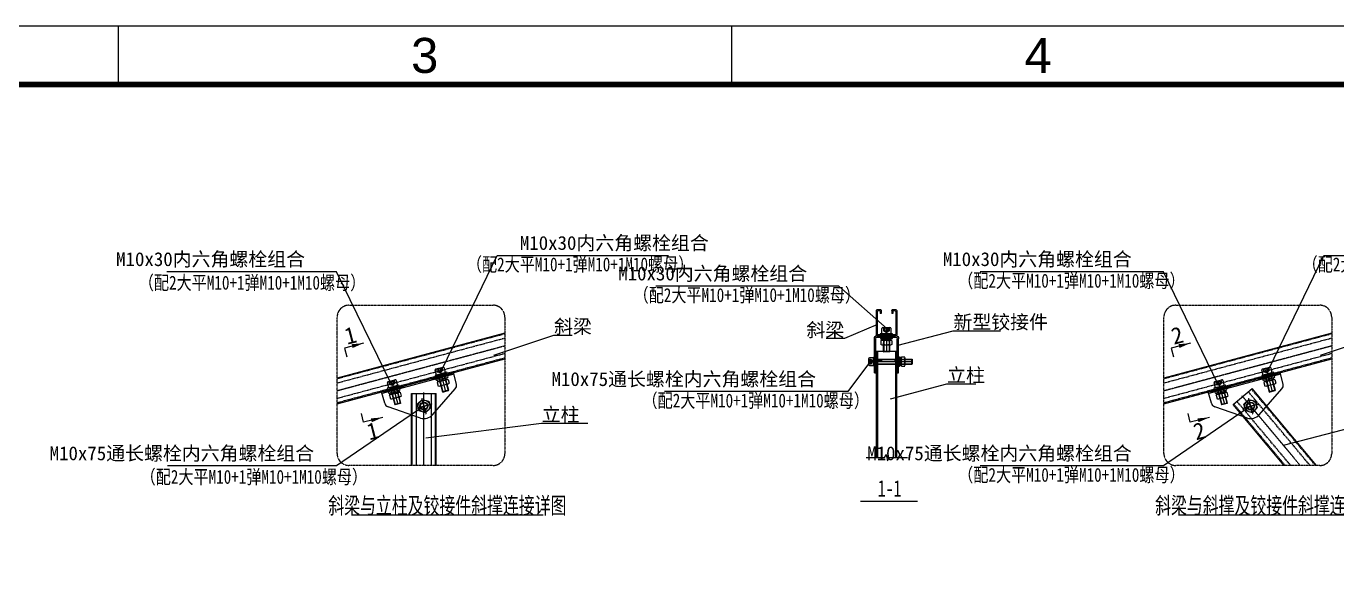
# Model space of a CAD drawing. Header units: millimetres. Extents: x -14454 to 167453, y -24 to 28032.
# Drawn here: x 51779 to 62370, y 23597 to 28008 of the extents above; entities that cross this region are included whole.
import ezdxf
from ezdxf.enums import TextEntityAlignment as Align

# ---------------------------------------------------------------- set-up
doc = ezdxf.new("R2010")
doc.units = ezdxf.units.MM
for name, pattern in [('ACAD_ISO02W100', [15, 12, -3]), ('CENTER', [50.8, 31.75, -6.35, 6.35, -6.35]), ('CENTER2', [1.125, 0.75, -0.125, 0.125, -0.125]), ('CONTINUOUS1', [0]), ('DASH', [0.35, 0.25, -0.1]), ('DASHED', [19.05, 12.7, -6.35]), ('HIDDEN2', [4.7625, 3.175, -1.5875])]:
    doc.linetypes.add(name, pattern=pattern)
for name, color, linetype in [('003_THICK', 7, 'CONTINUOUS1'), ('1', 7, 'Continuous'), ('cushician', 7, 'Continuous'), ('CY_生产图', 7, 'Continuous'), ('E-BUSB', 1, 'Continuous'), ('M_Thin', 7, 'Continuous'), ('中心线', 1, 'CENTER2'), ('引线框', 1, 'HIDDEN2'), ('标注', 3, 'Continuous'), ('粗线', 7, 'Continuous'), ('细线', 3, 'DASH'), ('虚线', 3, 'ACAD_ISO02W100')]:
    doc.layers.add(name, color=color, linetype=linetype)
doc.layers.add('粗实线层', color=7, linetype='Continuous', lineweight=35)
doc.styles.add('HZTXT', font='simfang.ttf', dxfattribs={"bigfont": 'HZTXT'})
doc.styles.add('图标字体', font='arial.ttf')
doc.styles.add('宋体', font='')
doc.styles.add('标注', font='txt.shx', dxfattribs={"width": 0.8})
doc.styles.get('宋体').set_extended_font_data('SimSun')
doc.dimstyles.new('排产标注', dxfattribs={"dimtxt": 3, "dimasz": 1.5, "dimexe": 1, "dimexo": 1, "dimgap": 1, "dimtad": 1, "dimdec": 0, "dimdsep": 46, "dimtxsty": '标注', "dimcen": 0.09, "dimclrd": 3, "dimclre": 3, "dimclrt": 2, "dimadec": 0, "dimazin": 0, "dimtfac": 1, "dimtdec": 0, "dimtix": 1, "dimtmove": 0, "dimatfit": 3, "dimfxl": 0, "dimtolj": 1, "dimtzin": 0, "dimarcsym": 0})

# ---------------------------------------------------------------- blocks, each defined once
blk = doc.blocks.new('A3图框')
at = {"linetype": 'Continuous'}
blk.add_lwpolyline([(39607, 0), (39607, 28008), (0, 28008), (0, 0), (39607, 0), (39607, 28008)], dxfattribs=at)
at = {"color": 7, "linetype": 'Continuous'}
for points in [[(9914, 28008), (9914, 27537)], [(14870, 28008), (14870, 27537)]]:
    blk.add_lwpolyline(points, dxfattribs=at)
at = {"const_width": 47.2}
blk.add_lwpolyline([(472, 27537), (39136, 27537), (39136, 472), (472, 472)], close=True, dxfattribs=at)
at = {"color": 7, "linetype": 'Continuous', "style": '图标字体'}
for s, p in [('3', (12392, 27772)), ('4', (17349, 27772))]:
    blk.add_text(s, height=283, dxfattribs=at).set_placement(p, align=Align.MIDDLE)
at = {"lineweight": 0, "style": '宋体'}
for tag, p in [('设计单位', (32961, 18189)), ('设计单位', (33020, 13228)), ('施工单位', (33068, 8062)), ('项目编号', (34635, 5618)), ('图纸名称', (34457, 4568)), ('编', (35504, 3522)), ('绘图', (36203, 2770))]:
    blk.add_attdef(tag, p, '', height=250, dxfattribs=at)
blk = doc.blocks.new('zj56zj551111ZDFRWGDSFGFG')
for p, q in [((-48.3, 6.2), (-49.3, 5.4)), ((-49.3, -5.4), (-49.3, 5.4)), ((-48.3, -6.2), (-48.3, 6.2)), ((-12.3, 6.2), (-48.3, 6.2)), ((-15.4, -6.2), (-15.4, 6.2)), ((-12.3, 9.2), (-2.1, 9.2)), ((-12.3, -9.2), (-12.3, 9.2)), ((0, 7.2), (0, -7.2)), ((0, 0), (0, 0)), ((-48.3, -6.2), (-49.3, -5.4)), ((-12.3, -6.2), (-48.3, -6.2)), ((-2.1, -9.2), (-12.3, -9.2))]:
    blk.add_line(p, q)
at = {"color": 1, "linetype": 'CENTER', "ltscale": 9}
blk.add_line((0, 0), (-49.3, 0), dxfattribs=at)
at = {"color": 3}
for p, q in [((-15.4, 5.4), (-48.3, 5.4)), ((-15.4, 5.4), (-12.3, 6.2)), ((-15.4, -5.4), (-48.3, -5.4)), ((-15.4, -5.4), (-12.3, -6.2))]:
    blk.add_line(p, q, dxfattribs=at)
at = {"color": 3, "linetype": 'DASHED'}
for p, q in [((-6.2, 5.9), (-9.6, 0)), ((0, 5.9), (-6.2, 5.9)), ((0, 3), (-6.2, 3)), ((-6.2, -5.9), (-9.6, 0)), ((0, -3), (-6.2, -3)), ((-6.2, -5.9), (0, -5.9))]:
    blk.add_line(p, q, dxfattribs=at)
at = {"elevation": 0}
blk.add_lwpolyline([(-12.3, -12.3), (-12.3, 12.3), (-14.4, 12.3), (-14.4, -12.3)], close=True, dxfattribs=at)
at = {"color": 3, "linetype": 'DASHED'}
for centre in [(-0.3, 0), (5.8, 0)]:
    blk.add_arc(centre, 6.55, 153.0947, 206.9053, dxfattribs=at)
for centre, start, end in [((-2.1, 7.2), 0, 90), ((-2.1, -7.2), 270, 0)]:
    blk.add_arc(centre, 2.05, start, end)
at = {"layer": 'E-BUSB'}
blk.add_line((-16.4, 0), (-49.3, 0, 0), dxfattribs=at)
blk = doc.blocks.new('zj56zj551111ZDFRWGdgrtedfghWDVBTBXDVDFGTHTRFGTRHdghjdgyuA$C67153D70')
at = {"layer": '003_THICK'}
for p, q in [((1, 7.2), (1, 0.8)), ((3.3, 8), (17.1, 8)), ((5.6, 7.2), (5.6, 0.8)), ((14.8, 7.2), (14.8, 0.8)), ((19.4, 7.2), (19.4, 0.8)), ((3.3, 0), (17.1, 0))]:
    blk.add_line(p, q, dxfattribs=at)
for centre, radius, start, end in [((3.3, 4.4), 3.66, 50.8833, 129.1167), ((3.3, 3.7), 3.66, 230.8833, 309.1167), ((10.2, -5.4), 13.4, 69.8555, 110.1445), ((10.2, 13.4), 13.4, 249.8555, 290.1445), ((17.1, 4.4), 3.66, 50.8833, 129.1167), ((17.1, 3.7), 3.66, 230.8833, 309.1167)]:
    blk.add_arc(centre, radius, start, end, dxfattribs=at)
at = {"layer": 'cushician'}
for p, q in [((2.2, 8), (2.2, 11)), ((2.2, 8), (18.2, 8)), ((18.2, 8), (18.2, 11))]:
    blk.add_line(p, q, dxfattribs=at)
blk.add_lwpolyline([(0, 13), (20, 13), (20, 11), (0, 11)], close=True, dxfattribs=at)
at = {"layer": '细线', "color": 2}
for p, q in [((8.3, 8), (10, 11)), ((9.7, 8), (11.4, 11))]:
    blk.add_line(p, q, dxfattribs=at)
blk = doc.blocks.new('zj56zj551111A$C30737769')
at = {"color": 7, "linetype": 'Continuous'}
blk.add_lwpolyline([(5.2, 9), (10.4, 0), (5.2, -9), (-5.2, -9), (-10.4, 0), (-5.2, 9)], close=True, dxfattribs=at)
blk.add_circle((0, 0), 9, dxfattribs=at)
blk.add_circle((0, 0, 0), 6)
at = {"layer": '中心线'}
for p, q in [((12.5, 0), (-12.5, 0)), ((0, 12.5), (0, -12.5))]:
    blk.add_line(p, q, dxfattribs=at)
blk = doc.blocks.new('zj56zj5511111666334933', base_point=(7461.3, 5253.4))
blk.add_line((7461.3, 5328.4), (7580.5, 5328.4))
at = {"layer": '中心线'}
for p, q in [((7466.3, 5324.9), (7466.3, 5328.4)), ((7486.3, 5322.1), (7486.3, 5331.1)), ((7506.3, 5328.4), (7506.3, 5324.9)), ((7566.3, 5324.9), (7566.3, 5328.4)), ((7586.3, 5322.1), (7586.3, 5331.1)), ((7606.3, 5328.4), (7606.3, 5324.9)), ((7524.3, 5278.4), (7548.3, 5278.4)), ((7536.3, 5266.4), (7536.3, 5290.4))]:
    blk.add_line(p, q, dxfattribs=at)
at = {"layer": '粗线'}
for p, q in [((7461.3, 5304.4), (7461.3, 5328.4)), ((7611.3, 5328.4), (7461.3, 5328.4)), ((7611.3, 5324.9), (7461.3, 5324.9)), ((7611.3, 5304.4), (7611.3, 5328.4)), ((7523.8, 5256.7), (7466.3, 5295.7)), ((7548.8, 5256.7), (7606.3, 5295.7))]:
    blk.add_line(p, q, dxfattribs=at)
at = {"layer": '粗线', "color": 2, "const_width": 3.5}
for points in [[(7466.3, 5326.6), (7506.3, 5326.6)], [(7566.3, 5326.6), (7606.3, 5326.6)]]:
    blk.add_lwpolyline(points, dxfattribs=at)
at = {"layer": '粗线'}
blk.add_circle((7536.3, 5278.4), 7, dxfattribs=at)
for centre, radius, start, end in [((7471.3, 5304.4), 10, 180, 240), ((7601.3, 5304.4), 10, 300, 0), ((7536.3, 5278.4), 25, 240, 300)]:
    blk.add_arc(centre, radius, start, end, dxfattribs=at)
at = {"rotation": 90}
for p in [(7486.3, 5344.8, 0), (7586.3, 5344.8)]:
    blk.add_blockref('zj56zj551111ZDFRWGDSFGFG', p, dxfattribs=at)
at = {"xscale": 1.333333333333333, "yscale": 1.333333333333333, "zscale": 1.333333333333333, "rotation": 90.09086454922986}
blk.add_blockref('zj56zj551111A$C30737769', (7536.3, 5278.4), dxfattribs=at)
at = {"layer": '粗线', "extrusion": (-7.7998e-18, 2.14534e-12, -1), "xscale": 1.232000193967497, "yscale": 1.232000193967497, "zscale": -1.2320001939675, "rotation": 359.9999954172398}
for p in [(-7498.6, 5308.8, 0), (-7598.6, 5308.8, -0.1)]:
    blk.add_blockref('zj56zj551111ZDFRWGdgrtedfghWDVBTBXDVDFGTHTRFGTRHdghjdgyuA$C67153D70', p, dxfattribs=at)
blk = doc.blocks.new('zj56zj551111三角件')
at = {"rotation": 19.90912820410207}
blk.add_blockref('zj56zj5511111666334933', (-62.1, -49.1, 0), dxfattribs=at)
blk = doc.blocks.new('zj56zj551111A$C0FB35FD2')
for p, q in [((5.2, 75), (5.2, 6)), ((5.2, 75), (8.2, 75)), ((8.2, 75), (8.2, 6)), ((51.2, 75), (51.2, 6)), ((51.2, 75), (54.2, 75)), ((54.2, 75), (54.2, 6)), ((11.2, 3), (48.2, 3)), ((11.2, 0), (48.2, 0))]:
    blk.add_line(p, q)
for centre, radius, start, end in [((11.2, 6), 6, 180, 270), ((11.2, 6), 3, 180, 270), ((48.2, 6), 6, 270, 0), ((48.2, 6), 3, 270, 0)]:
    blk.add_arc(centre, radius, start, end)
at = {"layer": '中心线', "ltscale": 0.4}
for p, q in [((0, 50), (13.4, 50)), ((59.4, 50), (46, 50))]:
    blk.add_line(p, q, dxfattribs=at)
at = {"layer": '虚线', "color": 2, "ltscale": 0.5}
for p, q in [((5.2, 57), (8.2, 57)), ((54.2, 57), (51.2, 57)), ((5.2, 43), (8.2, 43)), ((54.2, 43), (51.2, 43))]:
    blk.add_line(p, q, dxfattribs=at)
blk = doc.blocks.new('zj56zj551111A$C67153D70')
at = {"layer": '003_THICK'}
for p, q in [((1, 7.2), (1, 0.8)), ((3.3, 8), (17.1, 8)), ((5.6, 7.2), (5.6, 0.8)), ((14.8, 7.2), (14.8, 0.8)), ((19.4, 7.2), (19.4, 0.8)), ((3.3, 0), (17.1, 0))]:
    blk.add_line(p, q, dxfattribs=at)
for centre, radius, start, end in [((3.3, 4.4), 3.66, 50.8833, 129.1167), ((3.3, 3.7), 3.66, 230.8833, 309.1167), ((10.2, -5.4), 13.4, 69.8555, 110.1445), ((10.2, 13.4), 13.4, 249.8555, 290.1445), ((17.1, 4.4), 3.66, 50.8833, 129.1167), ((17.1, 3.7), 3.66, 230.8833, 309.1167)]:
    blk.add_arc(centre, radius, start, end, dxfattribs=at)
at = {"layer": 'cushician'}
for p, q in [((2.2, 8), (2.2, 11)), ((2.2, 8), (18.2, 8)), ((18.2, 8), (18.2, 11))]:
    blk.add_line(p, q, dxfattribs=at)
blk.add_lwpolyline([(0, 13), (20, 13), (20, 11), (0, 11)], close=True, dxfattribs=at)
at = {"layer": '细线', "color": 2}
for p, q in [((8.3, 8), (10, 11)), ((9.7, 8), (11.4, 11))]:
    blk.add_line(p, q, dxfattribs=at)
blk = doc.blocks.new('zj56zj551111A$C25D7591B')
for p, q in [((0, 15.8), (0, 4.2)), ((0, 10), (0, 10)), ((10, 17.5), (1.6, 17.5)), ((1.6, 2.5), (10, 2.5)), ((10, 2.5), (10, 17.5)), ((10, 15), (87.6, 15, 0.3)), ((10, 5), (87.6, 5, 0.3)), ((12.5, 5), (12.5, 15)), ((87.6, 5, 0.3), (87.6, 15, 0.3)), ((87.6, 15, 0.3), (88.5, 14.4, 0.3)), ((87.6, 5, 0.3), (88.5, 5.6, 0.3)), ((88.5, 5.6, 0.3), (88.5, 14.4, 0.3))]:
    blk.add_line(p, q)
at = {"color": 3, "linetype": 'DASHED'}
for p, q in [((0, 14.8), (5, 14.8)), ((0, 12.4), (5, 12.4)), ((0, 7.6), (5, 7.6)), ((5, 5.2), (0, 5.2)), ((5, 14.8), (7.8, 10)), ((5, 5.2), (7.8, 10))]:
    blk.add_line(p, q, dxfattribs=at)
at = {"color": 1, "linetype": 'CENTER', "ltscale": 9}
blk.add_line((0, 10), (88.5, 10, 0.3), dxfattribs=at)
at = {"color": 3}
for p, q in [((12.5, 14.4), (10, 15)), ((12.5, 5.6), (10, 5)), ((12.5, 14.4), (87.6, 14.4, 0.3)), ((12.5, 5.6), (87.6, 5.6, 0.3))]:
    blk.add_line(p, q, dxfattribs=at)
blk.add_lwpolyline([(10, 1.3), (10, 18.8), (11.6, 18.8), (11.6, 1.3)], close=True)
for centre, start, end in [((1.6, 15.8), 90.003, 180.003), ((1.6, 4.2), 180.003, 270.003)]:
    blk.add_arc(centre, 1.67, start, end)
at = {"color": 3, "linetype": 'DASHED'}
for centre in [(-4.8, 10), (0.2, 10)]:
    blk.add_arc(centre, 5.32, 333.0977, 26.9083, dxfattribs=at)
at = {"layer": 'E-BUSB'}
blk.add_line((13.3, 10), (88.5, 10, 0.3), dxfattribs=at)
at = {"layer": '粗实线层'}
blk.add_line((27.1, 10), (17.6, 10), dxfattribs=at)
at = {"layer": '粗线', "rotation": 90.0030490877726}
blk.add_blockref('zj56zj551111A$C67153D70', (73.7, 0, -0.2), dxfattribs=at)
blk = doc.blocks.new('zj56zj551111A$C3C46345F')
at = {"layer": '粗线'}
for p, q in [((0, 51), (0, 1)), ((1, 52), (9, 52)), ((2, 49), (2, 3)), ((3, 50), (7, 50)), ((8, 49), (8, 44.9)), ((8, 44.9), (10, 44.9)), ((10, 51), (10, 44.9)), ((31.3, 51), (31.3, 44.9)), ((31.3, 44.9), (33.3, 44.9)), ((32.3, 52), (40.3, 52)), ((33.3, 49), (33.3, 44.9)), ((34.3, 50), (38.3, 50)), ((39.3, 49), (39.3, 3)), ((41.3, 51), (41.3, 1)), ((1, 0), (40.3, 0)), ((3, 2), (38.3, 2))]:
    blk.add_line(p, q, dxfattribs=at)
for centre, start, end in [((1, 51), 90, 180), ((3, 49), 90, 180), ((7, 49), 0, 90), ((9, 51), 0, 90), ((32.3, 51), 90, 180), ((34.3, 49), 90, 180), ((38.3, 49), 0, 90), ((40.3, 51), 0, 90), ((1, 1), 180, 270), ((3, 3), 180, 270), ((38.3, 3), 270, 0), ((40.3, 1), 270, 0)]:
    blk.add_arc(centre, 1, start, end, dxfattribs=at)
blk = doc.blocks.new('平屋面支架节点图')
for p, q in [((7757, 9223, 0), (7552, 9223, 0)), ((7552, 9223, 0), (7552, 8150, 0)), ((7757, 9223, 0), (7757, 8150, 0)), ((2857, 8797, 0), (3107, 8797, 0)), ((11157, 8687, 0), (11348, 8848, 0)), ((7392, 7709, 0), (7967, 7709, 0)), ((2257, 7572, 0), (4185, 7572, 0)), ((10608, 7572, 0), (12536, 7572, 0))]:
    blk.add_line(p, q)
at = {"elevation": 0}
for points in [[(3800, 9408), (2105, 8954)], [(12152, 9408), (10457, 8954)], [(2105, 8695), (3800, 9149)], [(10457, 8695), (12152, 9149)]]:
    blk.add_lwpolyline(points, dxfattribs=at)
at = {"layer": '1'}
for p, q in [((2857, 8071, 0), (2857, 8797, 0)), ((2857, 8071, 0), (2857, 8797, 0)), ((3107, 8071, 0), (3107, 8797, 0)), ((3107, 8071, 0), (3107, 8797, 0)), ((11998, 8071, 0), (11348, 8848, 0)), ((11998, 8071, 0), (11348, 8848, 0)), ((11672, 8071, 0), (11157, 8687, 0)), ((11672, 8071, 0), (11157, 8687, 0))]:
    blk.add_line(p, q, dxfattribs=at)
at = {"layer": 'M_Thin', "elevation": 0}
blk.add_lwpolyline([(7450, 8150), (7634, 8150), (7650, 8182), (7666, 8118), (7682, 8150), (7866, 8150)], dxfattribs=at)
at = {"layer": '中心线'}
for p, q in [((3800, 9278, 0), (2105, 8824, 0)), ((12152, 9278, 0), (10457, 8824, 0))]:
    blk.add_line(p, q, dxfattribs=at)
at = {"layer": '中心线', "ltscale": 0.5}
for p, q in [((2982, 8071, 0), (2982, 8807, 0)), ((11835, 8071, 0), (11246, 8775, 0))]:
    blk.add_line(p, q, dxfattribs=at)
at = {"layer": '引线框', "color": 1, "linetype": 'ACAD_ISO02W100', "ltscale": 0.02, "elevation": 0}
for points in [[(2225, 9690), (3680, 9690, -0.414214), (3800, 9570), (3800, 8191, -0.414214), (3680, 8071), (2225, 8071, -0.414214), (2105, 8191), (2105, 9570, -0.414214)], [(10577, 9690), (12032, 9690, -0.414214), (12152, 9570), (12152, 8191, -0.414214), (12032, 8071), (10577, 8071, -0.414214), (10457, 8191), (10457, 9570, -0.414214)]]:
    blk.add_lwpolyline(points, format="xyb", close=True, dxfattribs=at)
at = {"layer": '标注', "color": 3, "elevation": 0}
for points in [[(3170, 9052), (3723, 10193), (5451, 10193)], [(11522, 9052), (12074, 10193), (13924, 10193)], [(2653, 8888), (2100, 10029), (385, 10029)], [(11004, 8888), (10452, 10029), (8602, 10029)], [(7661, 9452), (7172, 9884), (5323, 9884)], [(7563, 9495), (7230, 9354), (7044, 9354)], [(7758, 9283), (8329, 9433), (8806, 9433)], [(3687, 9185), (4294, 9388), (4479, 9388)], [(12039, 9185), (12645, 9388), (12831, 9388)], [(7473, 9099), (7263, 8817), (5413, 8817)], [(7695, 8745), (8265, 8896), (8557, 8896)], [(2982, 8670), (2100, 8067), (391, 8067)], [(11333, 8670), (10452, 8067), (8602, 8067)], [(3001, 8349), (4170, 8499), (4637, 8499)], [(11664, 8276), (12521, 8499), (12989, 8499)]]:
    blk.add_lwpolyline(points, dxfattribs=at)
at = {"layer": '虚线'}
for p, q in [((3800, 9400, 0), (2105, 8946, 0)), ((12152, 9400, 0), (10457, 8946, 0)), ((3800, 9356, 0), (2105, 8902, 0)), ((12152, 9356, 0), (10457, 8902, 0)), ((3800, 9201, 0), (2105, 8747, 0)), ((3800, 9157, 0), (2105, 8703, 0)), ((7564, 9223, 0), (7564, 8150, 0)), ((7745, 9223, 0), (7745, 8150, 0)), ((12152, 9201, 0), (10457, 8747, 0)), ((12152, 9157, 0), (10457, 8703, 0)), ((2864, 8071, 0), (2864, 8797, 0)), ((2864, 8071, 0), (2864, 8797, 0)), ((2907, 8071, 0), (2907, 8797, 0)), ((3057, 8071, 0), (3057, 8797, 0)), ((3099, 8071, 0), (3099, 8797, 0)), ((3099, 8071, 0), (3099, 8797, 0)), ((11933, 8071, 0), (11310, 8816, 0)), ((11989, 8071, 0), (11343, 8843, 0)), ((11989, 8071, 0), (11343, 8843, 0)), ((11682, 8071, 0), (11162, 8692, 0)), ((11682, 8071, 0), (11162, 8692, 0)), ((11738, 8071, 0), (11195, 8719, 0))]:
    blk.add_line(p, q, dxfattribs=at)
at = {"yscale": 5, "zscale": 5}
for name, p, xscale, rotation in [('zj56zj551111ZDFRWGDSFGFG', (7654, 9464, 0), 5, 89.94787688757768), ('zj56zj551111A$C0FB35FD2', (7506, 9382, 0), -5, 180), ('zj56zj551111三角件', (2982, 8671, 0), 5, 355.0000065764399), ('zj56zj551111三角件', (11333, 8671, 0), 5, 355.0000065764399)]:
    blk.add_blockref(name, p, dxfattribs=dict(at, xscale=xscale, rotation=rotation))
at = {"xscale": 5, "yscale": 5, "zscale": 5}
blk.add_blockref('zj56zj551111A$C25D7591B', (7474, 9070, 0), dxfattribs=at)
at = {"layer": '粗线'}
for name, p, xscale, yscale, zscale, rotation in [('zj56zj551111A$C3C46345F', (7758, 9382, 0), -4.999999999999999, 5, 5, 5.407563860693187e-05), ('zj56zj551111ZDFRWGdgrtedfghWDVBTBXDVDFGTHTRFGTRHdghjdgyuA$C67153D70', (7716, 9287, 0), -6.160000969837483, 6.160000969837499, 6.160000969837499, 359.9478814703379)]:
    blk.add_blockref(name, p, dxfattribs=dict(at, xscale=xscale, yscale=yscale, zscale=zscale, rotation=rotation))
at = {"color": 2, "style": 'HZTXT', "width": 0.8}
for p in [(4560, 10173, -2), (13002, 10173, -2), (1246, 9988, -2), (9523, 10008, -2), (6244, 9863, -2), (6334, 8797, -2), (1264, 8026, -2), (9523, 8046, -2)]:
    blk.add_text('（配2大平M10+1弹M10+1M10螺母）', height=140, dxfattribs=at).set_placement(p, align=Align.TOP_CENTER)
at = {"color": 4, "style": 'HZTXT', "width": 0.7}
for s, p in [('1-1', (7686, 7923, 0)), ('斜梁与立柱及铰接件斜撑连接详图', (3219, 7750, 0)), ('斜梁与斜撑及铰接件斜撑连接详图', (11571, 7750, 0))]:
    blk.add_text(s, height=168, dxfattribs=at).set_placement(p, align=Align.TOP_CENTER)
at = {"color": 2, "char_height": 140, "style": 'HZTXT'}
for s, insert, attachment_point in [('M10x30内六角螺栓组合', (3951, 10233, 0), 7), ('M10x30内六角螺栓组合', (1781, 10069, 0), 9), ('M10x30内六角螺栓组合', (10132, 10069, 0), 9), ('M10x30内六角螺栓组合', (6853, 9924, 0), 9), ('斜梁', (4296, 9390, 0), 7), ('新型铰接件', (8331, 9435, 0), 7), ('斜梁', (7228, 9356, 0), 9), ('M10x75通长螺栓内六角螺栓组合', (6943, 8857, 0), 9), ('立柱', (8267, 8898, 0), 7), ('立柱', (4172, 8501, 0), 7), ('M10x75{\\fSimSun|b0|i0|c134|p2;通长螺栓内六角螺栓组合}', (1873, 8107, 0), 9), ('M10x75通长螺栓内六角螺栓组合', (10132, 8107, 0), 9)]:
    blk.add_mtext(s, dxfattribs=dict(at, insert=insert, attachment_point=attachment_point))
at = {"color": 4, "char_height": 168, "attachment_point": 1, "rotation": 14.4691, "style": 'HZTXT'}
for s, insert in [('{\\fSimSun|b0|i0|c0|p2;1}', (2163, 9453, 0)), ('{\\fSimSun|b0|i0|c134|p2;2}', (10515, 9453, 0)), ('{\\fSimSun|b0|i0|c0|p2;1}', (2388, 8487, 0)), ('{\\fSimSun|b0|i0|c134|p2;2}', (10739, 8487, 0))]:
    blk.add_mtext_dynamic_manual_height_columns(s, width=6.58, gutter_width=1, heights=[0], dxfattribs=dict(at, insert=insert))
for points in [[(2373, 9307, 0), (2179, 9257, 0), (2202, 9168, 0)], [(10725, 9307, 0), (10530, 9257, 0), (10553, 9168, 0)], [(2567, 8557, 0), (2373, 8507, 0), (2350, 8596, 0)], [(10918, 8557, 0), (10724, 8507, 0), (10701, 8596, 0)]]:
    blk.add_leader(points, dimstyle='排产标注', override={"dimscale": 6, "dimasz": 20, "dimgap": 1, "dimtad": 1})

msp = doc.modelspace()

# ---------------------------------------------------------------- block references
msp.add_blockref('A3图框', (42607.297, 0, 14.985))
at = {"layer": 'CY_生产图', "xscale": 0.8, "yscale": 0.8, "zscale": 0.8}
msp.add_blockref('平屋面支架节点图', (52607.297, 18000, 14.985), dxfattribs=at)

doc.saveas('drawing.dxf')
